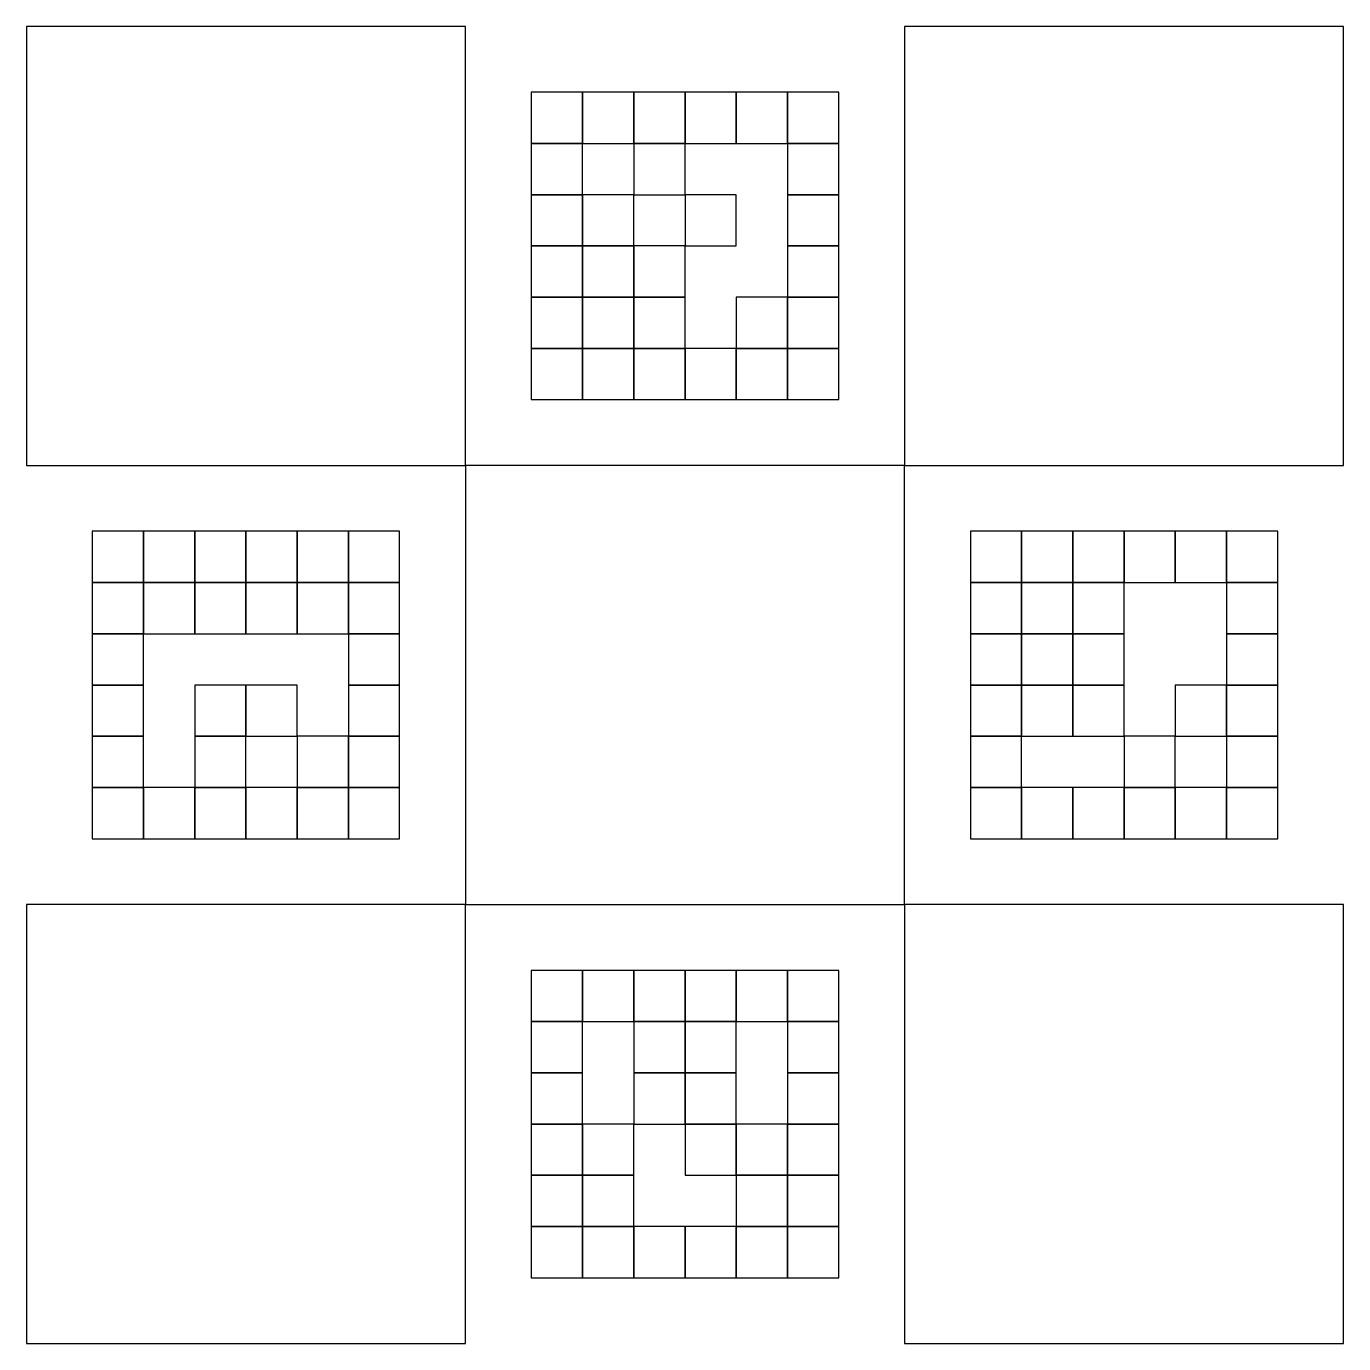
# Model space of a CAD drawing. Header units: millimetres. Extents: x 87 to 123, y 130.5 to 166.5.
import ezdxf

# ---------------------------------------------------------------- set-up
doc = ezdxf.new("R2010")
doc.units = ezdxf.units.MM
doc.layers.add('PATTERN', color=7, linetype='CONTINUOUS')

msp = doc.modelspace()

# ---------------------------------------------------------------- linework, layer by layer
at = {"layer": 'PATTERN'}
for points in [[(87, 154.5), (99, 154.5), (99, 166.5), (87, 166.5)], [(111, 154.5), (123, 154.5), (123, 166.5), (111, 166.5)], [(100.8, 163.3), (102.2, 163.3), (102.2, 164.7), (100.8, 164.7)], [(102.2, 163.3), (103.6, 163.3), (103.6, 164.7), (102.2, 164.7)], [(103.6, 163.3), (105, 163.3), (105, 164.7), (103.6, 164.7)], [(105, 163.3), (106.4, 163.3), (106.4, 164.7), (105, 164.7)], [(106.4, 163.3), (107.8, 163.3), (107.8, 164.7), (106.4, 164.7)], [(107.8, 163.3), (109.2, 163.3), (109.2, 164.7), (107.8, 164.7)], [(100.8, 161.9), (102.2, 161.9), (102.2, 163.3), (100.8, 163.3)], [(103.6, 161.9), (105, 161.9), (105, 163.3), (103.6, 163.3)], [(107.8, 161.9), (109.2, 161.9), (109.2, 163.3), (107.8, 163.3)], [(100.8, 160.5), (102.2, 160.5), (102.2, 161.9), (100.8, 161.9)], [(102.2, 160.5), (103.6, 160.5), (103.6, 161.9), (102.2, 161.9)], [(105, 160.5), (106.4, 160.5), (106.4, 161.9), (105, 161.9)], [(107.8, 160.5), (109.2, 160.5), (109.2, 161.9), (107.8, 161.9)], [(100.8, 159.1), (102.2, 159.1), (102.2, 160.5), (100.8, 160.5)], [(102.2, 159.1), (103.6, 159.1), (103.6, 160.5), (102.2, 160.5)], [(103.6, 159.1), (105, 159.1), (105, 160.5), (103.6, 160.5)], [(107.8, 159.1), (109.2, 159.1), (109.2, 160.5), (107.8, 160.5)], [(100.8, 157.7), (102.2, 157.7), (102.2, 159.1), (100.8, 159.1)], [(102.2, 157.7), (103.6, 157.7), (103.6, 159.1), (102.2, 159.1)], [(103.6, 157.7), (105, 157.7), (105, 159.1), (103.6, 159.1)], [(106.4, 157.7), (107.8, 157.7), (107.8, 159.1), (106.4, 159.1)], [(107.8, 157.7), (109.2, 157.7), (109.2, 159.1), (107.8, 159.1)], [(100.8, 156.3), (102.2, 156.3), (102.2, 157.7), (100.8, 157.7)], [(102.2, 156.3), (103.6, 156.3), (103.6, 157.7), (102.2, 157.7)], [(103.6, 156.3), (105, 156.3), (105, 157.7), (103.6, 157.7)], [(105, 156.3), (106.4, 156.3), (106.4, 157.7), (105, 157.7)], [(106.4, 156.3), (107.8, 156.3), (107.8, 157.7), (106.4, 157.7)], [(107.8, 156.3), (109.2, 156.3), (109.2, 157.7), (107.8, 157.7)], [(99, 142.5), (111, 142.5), (111, 154.5), (99, 154.5)], [(88.8, 151.3), (90.2, 151.3), (90.2, 152.7), (88.8, 152.7)], [(90.2, 151.3), (91.6, 151.3), (91.6, 152.7), (90.2, 152.7)], [(91.6, 151.3), (93, 151.3), (93, 152.7), (91.6, 152.7)], [(93, 151.3), (94.4, 151.3), (94.4, 152.7), (93, 152.7)], [(94.4, 151.3), (95.8, 151.3), (95.8, 152.7), (94.4, 152.7)], [(95.8, 151.3), (97.2, 151.3), (97.2, 152.7), (95.8, 152.7)], [(112.8, 151.3), (114.2, 151.3), (114.2, 152.7), (112.8, 152.7)], [(114.2, 151.3), (115.6, 151.3), (115.6, 152.7), (114.2, 152.7)], [(115.6, 151.3), (117, 151.3), (117, 152.7), (115.6, 152.7)], [(117, 151.3), (118.4, 151.3), (118.4, 152.7), (117, 152.7)], [(118.4, 151.3), (119.8, 151.3), (119.8, 152.7), (118.4, 152.7)], [(119.8, 151.3), (121.2, 151.3), (121.2, 152.7), (119.8, 152.7)], [(88.8, 149.9), (90.2, 149.9), (90.2, 151.3), (88.8, 151.3)], [(90.2, 149.9), (91.6, 149.9), (91.6, 151.3), (90.2, 151.3)], [(91.6, 149.9), (93, 149.9), (93, 151.3), (91.6, 151.3)], [(93, 149.9), (94.4, 149.9), (94.4, 151.3), (93, 151.3)], [(94.4, 149.9), (95.8, 149.9), (95.8, 151.3), (94.4, 151.3)], [(95.8, 149.9), (97.2, 149.9), (97.2, 151.3), (95.8, 151.3)], [(112.8, 149.9), (114.2, 149.9), (114.2, 151.3), (112.8, 151.3)], [(114.2, 149.9), (115.6, 149.9), (115.6, 151.3), (114.2, 151.3)], [(115.6, 149.9), (117, 149.9), (117, 151.3), (115.6, 151.3)], [(119.8, 149.9), (121.2, 149.9), (121.2, 151.3), (119.8, 151.3)], [(88.8, 148.5), (90.2, 148.5), (90.2, 149.9), (88.8, 149.9)], [(95.8, 148.5), (97.2, 148.5), (97.2, 149.9), (95.8, 149.9)], [(112.8, 148.5), (114.2, 148.5), (114.2, 149.9), (112.8, 149.9)], [(114.2, 148.5), (115.6, 148.5), (115.6, 149.9), (114.2, 149.9)], [(115.6, 148.5), (117, 148.5), (117, 149.9), (115.6, 149.9)], [(119.8, 148.5), (121.2, 148.5), (121.2, 149.9), (119.8, 149.9)], [(88.8, 147.1), (90.2, 147.1), (90.2, 148.5), (88.8, 148.5)], [(91.6, 147.1), (93, 147.1), (93, 148.5), (91.6, 148.5)], [(93, 147.1), (94.4, 147.1), (94.4, 148.5), (93, 148.5)], [(95.8, 147.1), (97.2, 147.1), (97.2, 148.5), (95.8, 148.5)], [(112.8, 147.1), (114.2, 147.1), (114.2, 148.5), (112.8, 148.5)], [(114.2, 147.1), (115.6, 147.1), (115.6, 148.5), (114.2, 148.5)], [(115.6, 147.1), (117, 147.1), (117, 148.5), (115.6, 148.5)], [(118.4, 147.1), (119.8, 147.1), (119.8, 148.5), (118.4, 148.5)], [(119.8, 147.1), (121.2, 147.1), (121.2, 148.5), (119.8, 148.5)], [(88.8, 145.7), (90.2, 145.7), (90.2, 147.1), (88.8, 147.1)], [(91.6, 145.7), (93, 145.7), (93, 147.1), (91.6, 147.1)], [(94.4, 145.7), (95.8, 145.7), (95.8, 147.1), (94.4, 147.1)], [(95.8, 145.7), (97.2, 145.7), (97.2, 147.1), (95.8, 147.1)], [(112.8, 145.7), (114.2, 145.7), (114.2, 147.1), (112.8, 147.1)], [(117, 145.7), (118.4, 145.7), (118.4, 147.1), (117, 147.1)], [(119.8, 145.7), (121.2, 145.7), (121.2, 147.1), (119.8, 147.1)], [(88.8, 144.3), (90.2, 144.3), (90.2, 145.7), (88.8, 145.7)], [(90.2, 144.3), (91.6, 144.3), (91.6, 145.7), (90.2, 145.7)], [(91.6, 144.3), (93, 144.3), (93, 145.7), (91.6, 145.7)], [(93, 144.3), (94.4, 144.3), (94.4, 145.7), (93, 145.7)], [(94.4, 144.3), (95.8, 144.3), (95.8, 145.7), (94.4, 145.7)], [(95.8, 144.3), (97.2, 144.3), (97.2, 145.7), (95.8, 145.7)], [(112.8, 144.3), (114.2, 144.3), (114.2, 145.7), (112.8, 145.7)], [(114.2, 144.3), (115.6, 144.3), (115.6, 145.7), (114.2, 145.7)], [(115.6, 144.3), (117, 144.3), (117, 145.7), (115.6, 145.7)], [(117, 144.3), (118.4, 144.3), (118.4, 145.7), (117, 145.7)], [(118.4, 144.3), (119.8, 144.3), (119.8, 145.7), (118.4, 145.7)], [(119.8, 144.3), (121.2, 144.3), (121.2, 145.7), (119.8, 145.7)], [(87, 130.5), (99, 130.5), (99, 142.5), (87, 142.5)], [(111, 130.5), (123, 130.5), (123, 142.5), (111, 142.5)], [(100.8, 139.3), (102.2, 139.3), (102.2, 140.7), (100.8, 140.7)], [(102.2, 139.3), (103.6, 139.3), (103.6, 140.7), (102.2, 140.7)], [(103.6, 139.3), (105, 139.3), (105, 140.7), (103.6, 140.7)], [(105, 139.3), (106.4, 139.3), (106.4, 140.7), (105, 140.7)], [(106.4, 139.3), (107.8, 139.3), (107.8, 140.7), (106.4, 140.7)], [(107.8, 139.3), (109.2, 139.3), (109.2, 140.7), (107.8, 140.7)], [(100.8, 137.9), (102.2, 137.9), (102.2, 139.3), (100.8, 139.3)], [(103.6, 137.9), (105, 137.9), (105, 139.3), (103.6, 139.3)], [(105, 137.9), (106.4, 137.9), (106.4, 139.3), (105, 139.3)], [(107.8, 137.9), (109.2, 137.9), (109.2, 139.3), (107.8, 139.3)], [(100.8, 136.5), (102.2, 136.5), (102.2, 137.9), (100.8, 137.9)], [(103.6, 136.5), (105, 136.5), (105, 137.9), (103.6, 137.9)], [(105, 136.5), (106.4, 136.5), (106.4, 137.9), (105, 137.9)], [(107.8, 136.5), (109.2, 136.5), (109.2, 137.9), (107.8, 137.9)], [(100.8, 135.1), (102.2, 135.1), (102.2, 136.5), (100.8, 136.5)], [(102.2, 135.1), (103.6, 135.1), (103.6, 136.5), (102.2, 136.5)], [(105, 135.1), (106.4, 135.1), (106.4, 136.5), (105, 136.5)], [(106.4, 135.1), (107.8, 135.1), (107.8, 136.5), (106.4, 136.5)], [(107.8, 135.1), (109.2, 135.1), (109.2, 136.5), (107.8, 136.5)], [(100.8, 133.7), (102.2, 133.7), (102.2, 135.1), (100.8, 135.1)], [(102.2, 133.7), (103.6, 133.7), (103.6, 135.1), (102.2, 135.1)], [(106.4, 133.7), (107.8, 133.7), (107.8, 135.1), (106.4, 135.1)], [(107.8, 133.7), (109.2, 133.7), (109.2, 135.1), (107.8, 135.1)], [(100.8, 132.3), (102.2, 132.3), (102.2, 133.7), (100.8, 133.7)], [(102.2, 132.3), (103.6, 132.3), (103.6, 133.7), (102.2, 133.7)], [(103.6, 132.3), (105, 132.3), (105, 133.7), (103.6, 133.7)], [(105, 132.3), (106.4, 132.3), (106.4, 133.7), (105, 133.7)], [(106.4, 132.3), (107.8, 132.3), (107.8, 133.7), (106.4, 133.7)], [(107.8, 132.3), (109.2, 132.3), (109.2, 133.7), (107.8, 133.7)]]:
    msp.add_lwpolyline(points, close=True, dxfattribs=at)

doc.saveas('drawing.dxf')
